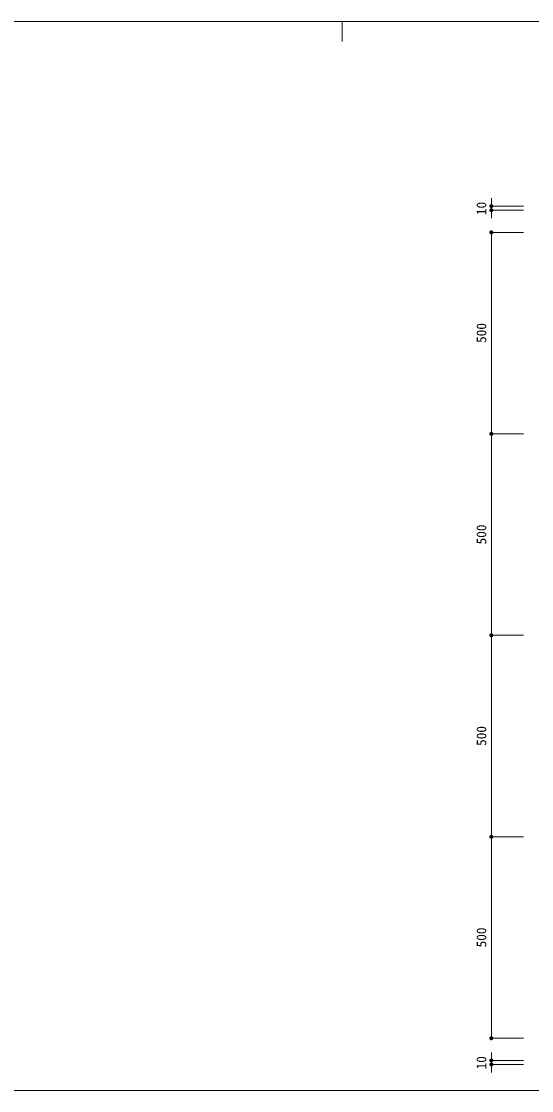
# Model space of a CAD drawing. Units: millimetres, scale not verified. Extents: x -4603 to 4686, y -14667 to 14758.
# Drawn here: x 41 to 1309, y -5807 to -3153 of the extents above; entities that cross this region are included whole.
import ezdxf
from ezdxf.enums import TextEntityAlignment as Align

# ---------------------------------------------------------------- set-up
doc = ezdxf.new("R2010")
doc.units = ezdxf.units.MM
doc.header["$LTSCALE"] = 6.6
for name, color, linetype, lineweight in [('0-4_0', 7, 'Continuous', 9), ('1-0_0-A12-寸法_目地', 5, 'Continuous', 9), ('1-5_A-C01-補助線(非印刷)', 4, 'Continuous', 9), ('1-B_0-A01-枠A', 4, 'Continuous', 9)]:
    doc.layers.add(name, color=color, linetype=linetype, lineweight=lineweight)
doc.styles.add('ＭＳ ゴシック', font='')
doc.styles.get('ＭＳ ゴシック').set_extended_font_data('MS Gothic')

# ---------------------------------------------------------------- blocks, each defined once
blk = doc.blocks.new('_Dot')
at = {"layer": '0-4_0'}
blk.add_line((-25, 0), (-50, 0), dxfattribs=at)
for points in [[(0, 0), (-25, 0), (-24.8, 3.13)], [(0, 0), (-24.8, -3.13), (-25, 0)], [(0, 0), (-24.8, 3.13), (-24.21, 6.22)], [(0, 0), (-24.21, -6.22), (-24.8, -3.13)], [(0, 0), (-24.21, 6.22), (-23.24, 9.2)], [(0, 0), (-23.24, -9.2), (-24.21, -6.22)], [(0, 0), (-23.24, 9.2), (-21.91, 12.04)], [(0, 0), (-21.91, -12.04), (-23.24, -9.2)], [(0, 0), (-21.91, 12.04), (-20.23, 14.69)], [(0, 0), (-20.23, -14.69), (-21.91, -12.04)], [(0, 0), (-20.23, 14.69), (-18.22, 17.11)], [(0, 0), (-18.22, -17.11), (-20.23, -14.69)], [(0, 0), (-18.22, 17.11), (-15.94, 19.26)], [(0, 0), (-15.94, -19.26), (-18.22, -17.11)], [(0, 0), (-15.94, 19.26), (-13.4, 21.11)], [(0, 0), (-13.4, -21.11), (-15.94, -19.26)], [(0, 0), (-13.4, 21.11), (-10.64, 22.62)], [(0, 0), (-10.64, -22.62), (-13.4, -21.11)], [(0, 0), (-10.64, 22.62), (-7.73, 23.78)], [(0, 0), (-7.73, -23.78), (-10.64, -22.62)], [(0, 0), (-7.73, 23.78), (-4.68, 24.56)], [(0, 0), (-4.68, -24.56), (-7.73, -23.78)], [(0, 0), (-4.68, 24.56), (-1.57, 24.95)], [(0, 0), (-1.57, -24.95), (-4.68, -24.56)], [(0, 0), (-1.57, 24.95), (1.57, 24.95)], [(0, 0), (1.57, -24.95), (-1.57, -24.95)], [(0, 0), (1.57, 24.95), (4.68, 24.56)], [(0, 0), (4.68, 24.56), (7.73, 23.78)], [(0, 0), (7.73, 23.78), (10.64, 22.62)], [(0, 0), (10.64, 22.62), (13.4, 21.11)], [(0, 0), (13.4, 21.11), (15.94, 19.26)], [(0, 0), (15.94, 19.26), (18.22, 17.11)], [(0, 0), (18.22, 17.11), (20.23, 14.69)], [(0, 0), (20.23, 14.69), (21.91, 12.04)], [(0, 0), (21.91, 12.04), (23.24, 9.2)], [(0, 0), (23.24, 9.2), (24.21, 6.22)], [(0, 0), (24.21, 6.22), (24.8, 3.13)], [(0, 0), (24.8, 3.13), (25, 0)], [(0, 0), (4.68, -24.56), (1.57, -24.95)], [(0, 0), (7.73, -23.78), (4.68, -24.56)], [(0, 0), (10.64, -22.62), (7.73, -23.78)], [(0, 0), (13.4, -21.11), (10.64, -22.62)], [(0, 0), (15.94, -19.26), (13.4, -21.11)], [(0, 0), (18.22, -17.11), (15.94, -19.26)], [(0, 0), (20.23, -14.69), (18.22, -17.11)], [(0, 0), (21.91, -12.04), (20.23, -14.69)], [(0, 0), (23.24, -9.2), (21.91, -12.04)], [(0, 0), (24.21, -6.22), (23.24, -9.2)], [(0, 0), (24.8, -3.13), (24.21, -6.22)], [(0, 0), (25, 0), (24.8, -3.13)]]:
    blk.add_solid(points, dxfattribs=at)
blk = doc.blocks.new('A1 waku')
at = {"layer": '1-5_A-C01-補助線(非印刷)'}
for p, q in [((27702.78, 28783.33), (27702.78, 28533.33)), ((991.67, 15516.67), (41058.33, 15516.67))]:
    blk.add_line(p, q, dxfattribs=at)
at = {"layer": '1-B_0-A01-枠A'}
blk.add_line((991.67, 28783.33), (41058.33, 28783.33), dxfattribs=at)

msp = doc.modelspace()

# ---------------------------------------------------------------- linework, layer by layer
at = {"layer": '1-0_0-A12-寸法_目地'}
for p, q in [((1208.542, -3601.845), (1208.542, -3591.845)), ((1288.625, -3611.845), (1208.542, -3611.845)), ((1208.542, -3611.845), (1208.542, -3621.845)), ((1288.625, -3621.845), (1208.542, -3621.845)), ((1208.542, -3631.845), (1208.542, -3641.845)), ((1288.625, -3676.845), (1208.542, -3676.845)), ((1208.542, -4166.845), (1208.542, -3686.845)), ((1288.625, -4176.845), (1208.542, -4176.845)), ((1288.625, -4176.845), (1208.542, -4176.845)), ((1208.542, -4666.845), (1208.542, -4186.845)), ((1288.625, -4676.845), (1208.542, -4676.845)), ((1288.625, -4676.845), (1208.542, -4676.845)), ((1208.542, -5166.845), (1208.542, -4686.845)), ((1288.625, -5176.845), (1208.542, -5176.845)), ((1288.625, -5176.845), (1208.542, -5176.845)), ((1208.542, -5186.845), (1208.542, -5666.845)), ((1288.625, -5676.845), (1208.542, -5676.845)), ((1208.542, -5721.845), (1208.542, -5711.845)), ((1288.625, -5731.845), (1208.542, -5731.845)), ((1208.542, -5741.845), (1208.542, -5731.845)), ((1288.625, -5741.845), (1208.542, -5741.845)), ((1208.542, -5751.845), (1208.542, -5761.845))]:
    msp.add_line(p, q, dxfattribs=at)

# ---------------------------------------------------------------- block references
at = {"layer": '1-0_0-A12-寸法_目地', "xscale": 0.2, "yscale": 0.2}
for p, rotation in [((1208.542, -3611.845), 270), ((1208.542, -3621.845), 90), ((1208.542, -3676.845), 90), ((1208.542, -4176.845), 270), ((1208.542, -4176.845), 90), ((1208.542, -4676.845), 270), ((1208.542, -4676.845), 90), ((1208.542, -5176.845), 270), ((1208.542, -5176.845), 90), ((1208.542, -5676.845), 270), ((1208.542, -5731.845), 270), ((1208.542, -5741.845), 90)]:
    msp.add_blockref('_Dot', p, dxfattribs=dict(at, rotation=rotation))
at = {"layer": '1-B_0-A01-枠A', "xscale": 0.2, "yscale": 0.2}
msp.add_blockref('A1 waku', (-4702.372, -8910), dxfattribs=at)

# ---------------------------------------------------------------- texts
at = {"layer": '1-0_0-A12-寸法_目地', "style": 'ＭＳ ゴシック'}
for s, p in [('10', (1203.173, -3634.048)), ('500', (1203.173, -3951.288)), ('500', (1203.173, -4451.288)), ('500', (1203.173, -4951.288)), ('500', (1203.173, -5451.288)), ('10', (1203.173, -5754.048))]:
    msp.add_text(s, height=24.19, rotation=90, dxfattribs=at).set_placement(p, align=Align.BOTTOM_LEFT)

doc.saveas('drawing.dxf')
